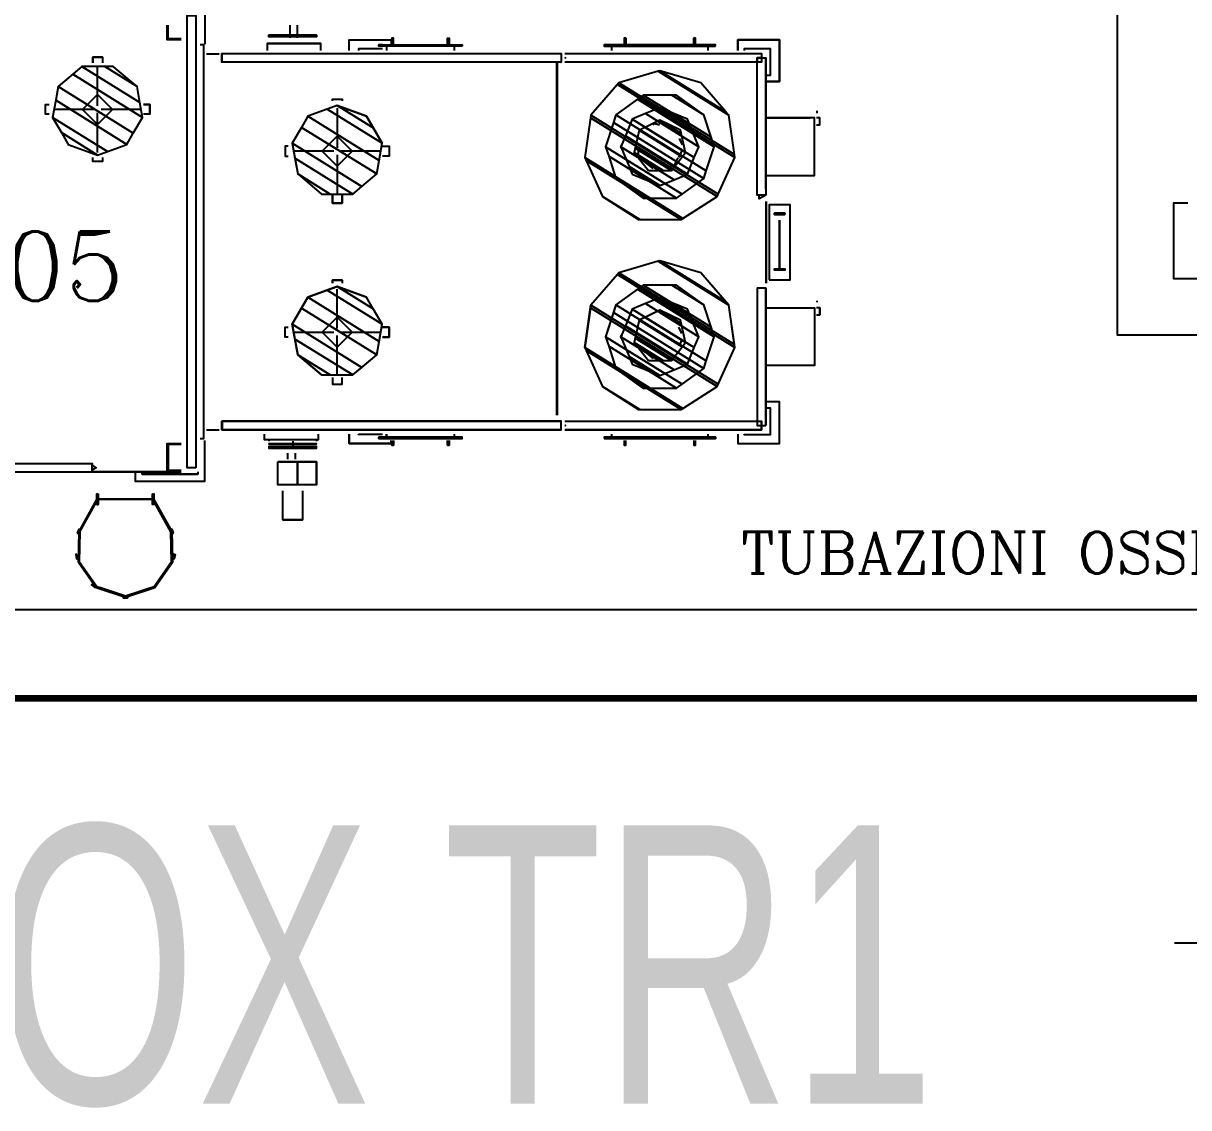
# Model space of a CAD drawing. Extents: x -57244 to 324435, y 15553 to 159369.
# Drawn here: x 67072 to 75445, y 29136 to 36926 of the extents above; entities that cross this region are included whole.
import ezdxf
from ezdxf.enums import TextEntityAlignment as Align

# ---------------------------------------------------------------- set-up
doc = ezdxf.new("R2010")
doc.units = 0
doc.header["$LTSCALE"] = 2000
doc.header["$MEASUREMENT"] = 0
doc.layers.add('AREE PDL', color=7, linetype='CONTINUOUS', lineweight=100)
doc.layers.add('BASE', color=253, linetype='CONTINUOUS')
doc.layers.add('SCRITTE', color=7, linetype='CONTINUOUS')
doc.styles.add('ROMANC', font='ROMANC', dxfattribs={"height": 0.2})
doc.styles.add('TXT', font='TXT', dxfattribs={"height": 0.2})

msp = doc.modelspace()

# ---------------------------------------------------------------- linework, layer by layer
at = {"layer": 'AREE PDL'}
msp.add_line((53071.9, 32078), (87052.9, 32078), dxfattribs=at)
at = {"layer": 'BASE', "linetype": 'Continuous'}
for p, q in [((68248, 33733.5), (68248, 36912.4)), ((68990.1, 36822), (68990.1, 36912.4)), ((68990.1, 36822), (68990.1, 36912.4)), ((69042.6, 36822), (69042.6, 36912.4)), ((68369.6, 33943.5), (68369.6, 36771.5)), ((68837, 36840.1), (68931.6, 36840.1)), ((69144.4, 36840.1), (69065.5, 36840.1)), ((71245.6, 36770.5), (71245.6, 36761.5)), ((71300.6, 36731.6), (71300.6, 36761.5)), ((71889.6, 36776.8), (71889.6, 36820.5)), ((68387.5, 36707.8), (68477.9, 36707.9)), ((68387.5, 36707.8), (68477.9, 36707.9)), ((68500.5, 36646.3), (68500.5, 36708.8)), ((70963.7, 36708.8), (72375.6, 36708.8)), ((72406.8, 35737.3), (72406.8, 36677.5)), ((67605.3, 36332.5), (67605.3, 36617)), ((70905.2, 36641.2), (70905.2, 34110.2)), ((70905.3, 34110.2), (70905.3, 36641.2)), ((70909.2, 34110.2), (70909.2, 36641.2)), ((71940.2, 36498.4), (71645.6, 36584.9)), ((71350.9, 36498.4), (71149.8, 36266.3)), ((67580.3, 36307.5), (67295.8, 36307.5)), ((67605.3, 35998), (67605.3, 36282.5)), ((67914.8, 36307.5), (67630.3, 36307.5)), ((69327.2, 36317), (69327.2, 36032.5)), ((72775.6, 36279.6), (72775.6, 36297.5)), ((72410, 36247.5), (72726.4, 36247.5)), ((72795.6, 36197.5), (72795.6, 36247.5)), ((71497, 36158.4), (71460.3, 35997.7)), ((71808.9, 36053.6), (71787.2, 36098.8)), ((68975.1, 36042.5), (68952.7, 36042.5)), ((69004.7, 36064.4), (69043.6, 35843.8)), ((69302.2, 36007.5), (69017.7, 36007.5)), ((69636.7, 36007.5), (69352.2, 36007.5)), ((71800.4, 36008.4), (71778.6, 35963.2)), ((69327.2, 35982.5), (69327.2, 35698)), ((71551.3, 35919.3), (71506.1, 35955.3)), ((71596.5, 35883.2), (71552.8, 35918.1)), ((71799.1, 35517), (72057.4, 35683.1)), ((72409.6, 35059.3), (72409.6, 35646.9)), ((72409.6, 35646.9), (72409.6, 35059.3)), ((75336.1, 35633.7), (75336.1, 35093.7)), ((72505.6, 35511.3), (72505.6, 35157.5)), ((72505.6, 35157.5), (72505.6, 35511.3)), ((72505.6, 35511.3), (72505.6, 35157.5)), ((72505.6, 35157.5), (72505.6, 35511.3)), ((72505.6, 35511.3), (72505.6, 35157.5)), ((72505.6, 35157.5), (72505.6, 35511.3)), ((72505.6, 35511.3), (72505.6, 35157.5)), ((72505.6, 35511.3), (72505.6, 35157.5)), ((69327.2, 34732.5), (69327.2, 35017)), ((72406.8, 35022.9), (72406.8, 34037.5)), ((72775.6, 34923.7), (72775.6, 34932.5)), ((71106.1, 34597.4), (71149.8, 34901.3)), ((72795.6, 34882.5), (72795.6, 34832.5)), ((71751.5, 34807.8), (71686.8, 34822.6)), ((69017.7, 34707.5), (69302.2, 34707.5)), ((69327.2, 34398), (69327.2, 34682.5)), ((69352.2, 34707.5), (69636.7, 34707.5)), ((71804.5, 34697.8), (71782.8, 34743)), ((71541.3, 34562.2), (71506.1, 34590.3)), ((71541.3, 34562.2), (71506.1, 34590.3)), ((71783, 34607.4), (71804.8, 34652.6)), ((71783, 34607.4), (71804.8, 34652.6)), ((69439.2, 34399.8), (69610.8, 34543.8)), ((71551.3, 34554.3), (71596.5, 34518.2)), ((71551.3, 34554.3), (71596.5, 34518.2)), ((71525, 34304), (71330, 34445.7)), ((71766.1, 34304), (71961.1, 34445.7)), ((71492, 34152), (71233.7, 34318.1)), ((68477.9, 34003.5), (68387.5, 34003.5)), ((68477.9, 34003.5), (68387.5, 34003.5)), ((68500.5, 34006.3), (68498.7, 34006.3)), ((70963.7, 34068.8), (72364.8, 34068.8)), ((68837, 33929.4), (68837, 33925)), ((69007.6, 33925), (69007.6, 33885)), ((69178.2, 33929.4), (69178.2, 33925)), ((72045.6, 33953.5), (72045.6, 33944.5)), ((72250.6, 33972.5), (72250.6, 33974.6)), ((68972.6, 33793.8), (68972.6, 33839)), ((69025.1, 33839), (69025.1, 33793.8)), ((69144.4, 33875), (69065.5, 33875)), ((69178.2, 33875), (69083.5, 33875)), ((67563.7, 33764.8), (67563.7, 33702.3)), ((68900.6, 33610), (68900.6, 33775)), ((68900.6, 33610), (68900.6, 33775)), ((69177.6, 33610), (69177.6, 33775)), ((67574, 33703.5), (68206.8, 33703.5)), ((68206.8, 33703.5), (67574, 33703.5)), ((67602.8, 33509.1), (67608.3, 33506)), ((68005.5, 33507.5), (67605.5, 33507.5)), ((68005.5, 33507.5), (67605.5, 33507.5)), ((68005.5, 33507.5), (67605.5, 33507.5)), ((68005.5, 33507.5), (67605.5, 33507.5)), ((68005.5, 33507.5), (67605.5, 33507.5)), ((68005.5, 33507.5), (67605.5, 33507.5)), ((68005.5, 33507.5), (67605.5, 33507.5)), ((67605.5, 33507.5), (68005.5, 33507.5)), ((68000.9, 33545), (68000.9, 33470)), ((68132.6, 33273.3), (68002.8, 33506)), ((68008.3, 33509.1), (68138, 33276.3)), ((68010.2, 33470), (68010.2, 33545)), ((68937.6, 33360), (68937.6, 33567.9)), ((68132.6, 33273.3), (68138, 33276.3)), ((68133, 33290.6), (68138.9, 33292.7)), ((68143.3, 33054.6), (68138.3, 33275.8)), ((68138.3, 33275.8), (68142.9, 33070.7)), ((68143.5, 33261.1), (68149.4, 33263.2)), ((67467.8, 33054.6), (67552.1, 32935.1)), ((68083.6, 32980.3), (68051.7, 32935.1)), ((68090.9, 32980.3), (68059, 32935.1)), ((67562.6, 32892.3), (67566.6, 32897.1)), ((67754.8, 32827.4), (67619.2, 32872.2)), ((67619.2, 32865.9), (67754.8, 32821.2)), ((67754.8, 32821.2), (67619.2, 32865.9)), ((67619.2, 32865.9), (67754.8, 32821.2)), ((67845.2, 32823.8), (67980.8, 32868.5)), ((67845.2, 32823.8), (67980.8, 32868.5)), ((67980.8, 32868.5), (67845.2, 32823.8)), ((67845.2, 32817.5), (67980.8, 32862.3)), ((67845.2, 32817.5), (67980.8, 32862.3)), ((67845.2, 32817.5), (67980.8, 32862.3)), ((89496.8, 32712.6), (65938.6, 32712.6)), ((75342.4, 30320.7), (84489.7, 30320.7))]:
    msp.add_line(p, q, dxfattribs=at)
for points in [[(74931.1, 38132.7), (74931.1, 34688.7), (83501.1, 34688.7), (83501.1, 49678.7), (83347.4, 49678.7)], [(74931.1, 38132.7), (74931.1, 34688.7), (83501.1, 34688.7), (83501.1, 49678.7), (83347.4, 49678.7)], [(68026, 37077.5), (68375.5, 37077.5), (68375.5, 36776.8)], [(68252, 36981.5), (68310.5, 36981.5), (68310.5, 33733.5)], [(68206.8, 36807.5), (68105.5, 36807.5), (68105.5, 36912.4)], [(68206.8, 36807.5), (68105.5, 36807.5), (68105.5, 36912.4)], [(68206.8, 36815.5), (68113.5, 36815.5), (68113.5, 36912.4)], [(68206.8, 36815.5), (68113.5, 36815.5), (68113.5, 36912.4)], [(68342.4, 33943.5), (68369.6, 33943.5), (68369.6, 36771.5), (68342.4, 36771.5)], [(69210.6, 36731.6), (69210.6, 36780.1), (69134.1, 36780.1), (68962.4, 36780.1), (68824.7, 36780.1), (68824.7, 36731.6)], [(68824.7, 36780.1), (68962.4, 36780.1), (69134.1, 36780.1), (69210.6, 36780.1)], [(69065.5, 36840.1), (69144.4, 36840.1), (69178.2, 36840.1), (69178.2, 36830.1), (69083.5, 36830.1), (68931.6, 36830.1), (68837, 36830.1)], [(68870.7, 36830.1), (68837, 36830.1), (68837, 36840.1), (68975.1, 36840.1)], [(68975.1, 36840.1), (68870.7, 36840.1), (68975.1, 36840.1)], [(69007.6, 36840.1), (68931.6, 36840.1), (69083.5, 36840.1), (69020.3, 36840.1)], [(69065.5, 36840.1), (69144.4, 36840.1), (69178.2, 36840.1), (69083.5, 36840.1)], [(69413.7, 36731.6), (69413.7, 36807.5), (69713.7, 36807.5), (69713.7, 36776.8)], [(69653, 36770.5), (69625.6, 36770.5), (69625.6, 36761.5)], [(70170.6, 36731.6), (70170.6, 36761.5), (69680.6, 36761.5), (69680.6, 36731.6)], [(70170.6, 36731.6), (70170.6, 36761.5), (69680.6, 36761.5), (69680.6, 36731.6)], [(69731.6, 36776.8), (69731.6, 36820.5), (69719.6, 36820.5), (69719.6, 36776.8)], [(69731.6, 36776.8), (69731.6, 36820.5), (69719.6, 36820.5), (69719.6, 36776.8)], [(70119.6, 36820.5), (70131.6, 36820.5), (70131.6, 36776.8)], [(70119.6, 36776.8), (70119.6, 36820.5), (70131.6, 36820.5), (70131.6, 36776.8)], [(70195.4, 36770.5), (70225.6, 36770.5), (70225.6, 36761.5)], [(71300.6, 36731.6), (71300.6, 36761.5), (71990.6, 36761.5), (71990.6, 36731.6)], [(71401.6, 36776.8), (71401.6, 36820.5), (71389.6, 36820.5), (71389.6, 36776.8)], [(71389.6, 36820.5), (71401.6, 36820.5), (71401.6, 36776.8)], [(71901.6, 36776.8), (71901.6, 36820.5), (71889.6, 36820.5), (71889.6, 36776.8)], [(72205.6, 36731.6), (72205.6, 36807.5), (72505.6, 36807.5), (72505.6, 36507.5), (72410, 36507.5)], [(72410, 36507.5), (72505.6, 36507.5), (72505.6, 36807.5), (72205.6, 36807.5), (72205.6, 36731.6)], [(67570.3, 36641.2), (67570.3, 36682), (67640.3, 36682), (67640.3, 36641.2)], [(67640.3, 36682), (67570.3, 36682), (67570.3, 36641.2)], [(70934.2, 36646.3), (70936, 36646.3), (68500.5, 36646.3), (68498.7, 36646.3), (68498.7, 36708.8), (68500.5, 36708.8), (70936, 36708.8), (70936, 36646.3)], [(69653, 36742.5), (69480.7, 36742.5), (69480.7, 36731.6)], [(69653, 36742.5), (69480.7, 36742.5), (69480.7, 36731.6)], [(70963.7, 36708.8), (72375.6, 36708.8), (72375.6, 36646.3), (70963.7, 36646.3)], [(70963.7, 36679.1), (70966.3, 36677.5), (70963.7, 36676)], [(72410, 36552.5), (72440.6, 36552.5), (72440.6, 36742.5), (72250.6, 36742.5), (72250.6, 36731.6)], [(72440.6, 36552.5), (72440.6, 36742.5), (72250.6, 36742.5), (72250.6, 36731.6)], [(72344.3, 36671.9), (72344.3, 36677.5), (72375.6, 36677.5)], [(72375.6, 36677.5), (72344.3, 36677.5), (72344.3, 36646.3)], [(67888.9, 36471.3), (67717.3, 36615.3), (67493.3, 36615.3), (67321.6, 36471.3)], [(67257.6, 36272.5), (67230.8, 36272.5), (67230.8, 36342.5), (67257.6, 36342.5)], [(67935.6, 36342.5), (67979.8, 36342.5), (67979.8, 36272.6), (67935.6, 36272.5)], [(67979.8, 36272.6), (67979.8, 36342.5), (67935.6, 36342.5)], [(69292.2, 36370), (69292.2, 36382), (69362.2, 36382), (69362.2, 36370)], [(69292.2, 36370), (69292.2, 36382), (69362.2, 36382), (69362.2, 36370)], [(71766.1, 36410.9), (71525, 36410.9), (71330, 36269.2)], [(69327.2, 36335), (69537.7, 36258.4), (69649.7, 36064.4)], [(71641.7, 36197.9), (71607.7, 36205.7), (71596.5, 36196.7)], [(71596.5, 36196.7), (71607.7, 36205.7), (71641.7, 36197.9)], [(72410, 35832.5), (72755.6, 35832.5), (72755.6, 36247.5), (72410, 36247.5)], [(72410, 35832.5), (72755.6, 35832.5), (72755.6, 36189.2)], [(72771.5, 36197.5), (72795.6, 36197.5), (72795.6, 36247.5), (72771.5, 36247.5)], [(71563.1, 35868.8), (71728, 35868.8), (71830.8, 35997.7), (71794.1, 36158.4)], [(68975.1, 36042.5), (68952.7, 36042.5), (68952.7, 35972.5), (68975.1, 35972.5)], [(69653, 36042.5), (69701.7, 36042.5), (69701.7, 35972.6), (69653, 35972.5)], [(71370.5, 36028.1), (71365.6, 36040), (71370.5, 36051.8)], [(71496.1, 35963.2), (71492.4, 35966.2), (71492.4, 36008.4)], [(67640.3, 35963.2), (67640.3, 35933), (67570.3, 35933), (67570.3, 35963.2)], [(71106.1, 35962.4), (71233.7, 35683.1), (71492, 35517)], [(71686.8, 35892.3), (71751.5, 35907.1), (71777.2, 35960.4)], [(69362.2, 35692.1), (69362.2, 35633), (69292.2, 35633), (69292.2, 35692.1)], [(69292.2, 35692.1), (69292.2, 35633), (69362.2, 35633), (69362.2, 35692.1)], [(72406.6, 35692.1), (72359.9, 35665.1), (72359.9, 35692.1)], [(75438.1, 35633.7), (75336.1, 35633.7), (75336.1, 35093.7), (75876.1, 35093.7), (75876.1, 35194.9)], [(72468.1, 35552.9), (72468.1, 35562.2), (72543.1, 35562.2), (72543.1, 35552.9)], [(72057.4, 34318.1), (72185, 34597.4), (72141.3, 34901.3), (71940.2, 35133.4), (71645.6, 35219.9)], [(69215.2, 34399.8), (69043.6, 34543.8), (69004.7, 34764.4), (69116.7, 34958.4), (69327.2, 35035), (69537.7, 34958.4)], [(69292.2, 35059.3), (69292.2, 35082), (69362.2, 35082), (69362.2, 35059.3)], [(69362.2, 35082), (69292.2, 35082), (69292.2, 35059.3)], [(71766.1, 35045.9), (71525, 35045.9), (71330, 34904.2), (71255.6, 34675)], [(71645.6, 34864.9), (71497, 34793.4), (71460.3, 34632.7)], [(72410, 34882.5), (72755.6, 34882.5), (72755.6, 34467.5), (72410, 34467.5)], [(72771.5, 34832.5), (72795.6, 34832.5), (72795.6, 34882.5), (72771.5, 34882.5)], [(71563.1, 34503.8), (71728, 34503.8), (71830.8, 34632.7), (71794.1, 34793.4)], [(71686.8, 34822.6), (71751.5, 34807.8), (71761, 34788.2)], [(68975.1, 34672.5), (68952.7, 34672.5), (68952.7, 34742.5), (68975.1, 34742.5)], [(69653, 34672.5), (69701.7, 34672.6), (69701.7, 34742.5), (69653, 34742.5)], [(69653, 34742.5), (69701.7, 34742.5), (69701.7, 34672.6), (69653, 34672.5)], [(71370.5, 34663.1), (71365.6, 34675), (71370.5, 34686.8)], [(69292.2, 34381.4), (69292.2, 34333), (69362.2, 34333), (69362.2, 34381.4)], [(72205.6, 33974.6), (72205.6, 33907.5), (72505.6, 33907.5), (72505.6, 34207.5), (72410, 34207.5)], [(72250.6, 33974.6), (72250.6, 33972.5), (72440.6, 33972.5), (72440.6, 34162.5), (72410, 34162.5)], [(68498.7, 34068.8), (70934.2, 34068.8), (70936, 34068.8)], [(70934.2, 34006.3), (68498.7, 34006.3), (68498.7, 34068.8), (68500.5, 34068.8), (68500.5, 34006.3), (70936, 34006.3), (70936, 34068.8), (68500.5, 34068.8)], [(70963.7, 34068.8), (72375.6, 34068.8), (72375.6, 34006.3), (70963.7, 34006.3)], [(70963.7, 34006.3), (72375.6, 34006.3), (72375.6, 34065)], [(70963.7, 34039.1), (70966.3, 34037.5), (70963.7, 34036)], [(72344.3, 34068.8), (72375.6, 34068.8), (72375.6, 34037.5)], [(67875.5, 33703.5), (67875.5, 33637.5), (68375.5, 33637.5), (68375.5, 33929.4)], [(67875.5, 33703.5), (67875.5, 33637.5), (68375.5, 33637.5), (68375.5, 33929.4)], [(69190.5, 33974.6), (69190.5, 33935), (69052.7, 33935), (68881, 33935), (68804.6, 33935), (68804.6, 33974.6)], [(69190.5, 33935), (69052.7, 33935), (68881, 33935), (68804.6, 33935)], [(69713.7, 33929.4), (69713.7, 33907.5), (69413.7, 33907.5), (69413.7, 33974.6)], [(69413.7, 33974.6), (69413.7, 33907.5), (69713.7, 33907.5), (69713.7, 33929.4)], [(69653, 33972.5), (69480.7, 33972.5), (69480.7, 33974.6)], [(69653, 33972.5), (69480.7, 33972.5), (69480.7, 33974.6)], [(69653, 33944.5), (69625.6, 33944.5), (69625.6, 33953.5)], [(70170.6, 33953.5), (69680.6, 33953.5), (69680.6, 33974.6)], [(69680.6, 33974.6), (69680.6, 33953.5), (70170.6, 33953.5), (70170.6, 33974.6)], [(69731.6, 33929.4), (69731.6, 33894.5), (69719.6, 33894.5), (69719.6, 33929.4)], [(69719.6, 33929.4), (69719.6, 33894.5), (69731.6, 33894.5), (69731.6, 33929.4)], [(70119.6, 33929.4), (70119.6, 33894.5), (70131.6, 33894.5), (70131.6, 33929.4)], [(70131.6, 33929.4), (70131.6, 33894.5), (70119.6, 33894.5), (70119.6, 33929.4)], [(70195.4, 33944.5), (70225.6, 33944.5), (70225.6, 33953.5)], [(71990.6, 33974.6), (71990.6, 33953.5), (71300.6, 33953.5), (71300.6, 33974.6)], [(71990.6, 33974.6), (71990.6, 33953.5), (71300.6, 33953.5), (71300.6, 33974.6)], [(71389.6, 33929.4), (71389.6, 33894.5), (71401.6, 33894.5), (71401.6, 33929.4)], [(71889.6, 33929.4), (71889.6, 33894.5), (71901.6, 33894.5), (71901.6, 33929.4)], [(71889.6, 33929.4), (71889.6, 33894.5), (71901.6, 33894.5), (71901.6, 33929.4)], [(68206.8, 33707.5), (68105.5, 33707.5), (68105.5, 33907.5), (68206.8, 33907.5)], [(68206.8, 33707.5), (68105.5, 33707.5), (68105.5, 33907.5), (68206.8, 33907.5)], [(68206.8, 33899.5), (68113.5, 33899.5), (68113.5, 33715.5), (68206.8, 33715.5)], [(68206.8, 33899.5), (68113.5, 33899.5), (68113.5, 33715.5), (68206.8, 33715.5)], [(69007.6, 33905), (69144.4, 33905), (69178.2, 33905), (69083.5, 33905), (68931.6, 33905), (68837, 33905), (68870.7, 33905), (69007.6, 33905)], [(69065.5, 33875), (69144.4, 33875), (69178.2, 33875), (69178.2, 33885), (69083.5, 33885), (68931.6, 33885), (68837, 33885), (68837, 33875), (68870.7, 33875), (68929.9, 33875)], [(68929.9, 33875), (68870.7, 33875), (68837, 33875), (68931.6, 33875)], [(69007.6, 33875), (68931.6, 33875), (69083.5, 33875), (69020.3, 33875)], [(64681.5, 33764.8), (67563.7, 33764.8), (67565.5, 33764.8), (67565.5, 33702.3), (67563.7, 33702.3), (64680.4, 33702.3), (64680.4, 33748.7)], [(67574, 33746.1), (67595.8, 33733.5), (67574, 33721)], [(69177.6, 33775), (69042.6, 33775), (68900.6, 33775)], [(68325.5, 33703.5), (68325.5, 33687.5), (67925.5, 33687.5), (67925.5, 33703.5)], [(67925.5, 33703.5), (67925.5, 33687.5), (68325.5, 33687.5)], [(67478.5, 33273.3), (67473, 33276.3), (67602.8, 33509.1)], [(67600.9, 33545), (67600.9, 33470), (67610.2, 33470), (67610.2, 33545)], [(68043.9, 33432.3), (68002.8, 33506), (68008.3, 33509.1), (68051.1, 33432.3)], [(69077.6, 33567.9), (69077.6, 33360), (69007.6, 33360), (68937.6, 33360), (69007.6, 33360), (69077.6, 33360)], [(68101.5, 33341.9), (68138, 33276.3), (68132.6, 33273.3), (68094.3, 33341.9)], [(67461.7, 33263.2), (67467.6, 33261.1), (67478.1, 33290.6)], [(67478.7, 33273.7), (67473.8, 33056.4), (67599.1, 32878.8), (67805.5, 32810.7), (68012, 32878.8), (68137.3, 33056.4), (68012, 32878.8), (67805.5, 32810.7), (67599.1, 32878.8), (67473.8, 33056.4), (67478.7, 33273.7), (67472.8, 33275.8), (67467.8, 33054.6), (67595.4, 32873.8), (67805.5, 32804.5), (68015.7, 32873.8), (68143.3, 33054.6), (68015.7, 32873.8), (67805.5, 32804.5), (67595.4, 32873.8), (67467.8, 33054.6), (67472.8, 33275.8)], [(67478.7, 33273.7), (67472.8, 33275.8), (67467.8, 33054.6), (67552.1, 32935.1)], [(67552.1, 32935.1), (67467.8, 33054.6), (67472.8, 33275.8), (67467.8, 33054.6), (67552.1, 32935.1)], [(67559.4, 32935.1), (67473.8, 33056.4), (67478.7, 33273.7), (67472.8, 33275.8), (67467.8, 33054.6), (67552.1, 32935.1)], [(67472.8, 33275.8), (67478.7, 33273.7), (67473.8, 33056.4), (67559.4, 32935.1)], [(67559.4, 32935.1), (67473.8, 33056.4), (67478.7, 33273.7), (67473.8, 33056.4)], [(67478.7, 33273.7), (67473.8, 33056.4), (67559.4, 32935.1)], [(68138.3, 33275.8), (68132.4, 33273.7), (68137.3, 33056.4), (68132.4, 33273.7)], [(68142.9, 33070.7), (68138.3, 33275.8), (68132.4, 33273.7)], [(68137, 33070.7), (68132.4, 33273.7), (68138.3, 33275.8), (68142.9, 33070.7)], [(68137, 33070.7), (68132.4, 33273.7), (68137, 33070.7)], [(68150.6, 33080.9), (68156.7, 33079.8), (68162.2, 33110.6)], [(68137.3, 33056.4), (68012, 32878.8), (67845.2, 32823.8), (68012, 32878.8)], [(68015.7, 32873.8), (68143.3, 33054.6), (68015.7, 32873.8), (67845.2, 32817.5)], [(67789.9, 32804.4), (67821.2, 32804.4), (67821.2, 32798.2), (67789.9, 32798.2)]]:
    msp.add_lwpolyline(points, dxfattribs=at)
for points in [[(68310.5, 33733.5), (68248, 33733.5), (68248, 36981.5), (68310.5, 36981.5)], [(68931.6, 36840.1), (68837, 36840.1)], [(68870.7, 36840.1), (68837, 36840.1)], [(68931.6, 36840.1), (69083.5, 36840.1)], [(69178.2, 36840.1), (69083.5, 36840.1)], [(70225.6, 36761.5), (69625.6, 36761.5), (69625.6, 36770.5), (70225.6, 36770.5)], [(72045.6, 36761.5), (72045.6, 36770.5), (71245.6, 36770.5), (71245.6, 36761.5)], [(72406.8, 35692.2), (72344.3, 35692.2), (72344.3, 36677.5), (72406.8, 36677.5)], [(67605.3, 36415.2), (67712.9, 36307.5), (67605.3, 36199.9), (67497.6, 36307.6)], [(67605.3, 36415.2), (67712.9, 36307.5), (67605.3, 36199.9), (67497.6, 36307.6)], [(69434.8, 36007.5), (69327.2, 36115.2), (69219.5, 36007.5), (69327.2, 35899.9)], [(69327.2, 35899.9), (69434.8, 36007.5), (69327.2, 36115.2), (69219.5, 36007.5)], [(72430.6, 35082.2), (72580.6, 35082.2), (72580.6, 35622.2), (72430.6, 35622.2)], [(72543.1, 35552.9), (72543.1, 35562.2), (72468.1, 35562.2), (72468.1, 35552.9)], [(72543.1, 35162.2), (72543.1, 35152.9), (72468.1, 35152.9), (72468.1, 35162.2)], [(72468.1, 35152.9), (72468.1, 35162.2), (72543.1, 35162.2), (72543.1, 35152.9)], [(72406.8, 34037.5), (72406.8, 35022.9), (72344.3, 35022.9), (72344.3, 34037.5)], [(69327.2, 34815.2), (69434.8, 34707.5), (69327.2, 34599.9), (69219.5, 34707.5)], [(69327.2, 34599.9), (69434.8, 34707.5), (69327.2, 34815.2), (69219.5, 34707.5)], [(69625.6, 33944.5), (70225.6, 33944.5), (70225.6, 33953.5), (69625.6, 33953.5)], [(71245.6, 33944.5), (72045.6, 33944.5), (72045.6, 33953.5), (71245.6, 33953.5)], [(68900.6, 33775), (69042.6, 33775), (69042.6, 33610), (68900.6, 33610)], [(69042.6, 33775), (69177.6, 33775), (69177.6, 33610), (69042.6, 33610)], [(67602.8, 33509.1), (67473, 33276.3), (67478.5, 33273.3), (67608.3, 33506)], [(67602.8, 33509.1), (67473, 33276.3), (67478.5, 33273.2), (67608.3, 33506)], [(67610.2, 33545), (67610.2, 33470), (67600.9, 33470), (67600.9, 33545)], [(68000.9, 33545), (68010.2, 33545), (68010.2, 33470), (68000.9, 33470)], [(68002.8, 33506), (68132.6, 33273.3), (68138, 33276.3), (68008.3, 33509.1)], [(67478.1, 33290.6), (67467.6, 33261.1), (67461.7, 33263.2), (67472.2, 33292.7)], [(68143.5, 33261.1), (68133, 33290.6), (68138.9, 33292.7), (68149.4, 33263.2)], [(68143.3, 33054.6), (68138.3, 33275.8)], [(67455.1, 33111.6), (67448.9, 33110.6), (67454.4, 33079.8), (67460.5, 33080.9)], [(67460.5, 33080.9), (67455.1, 33111.6), (67448.9, 33110.6), (67454.4, 33079.8)], [(68156.7, 33079.8), (68150.6, 33080.9), (68156, 33111.6), (68162.2, 33110.6)], [(68051.7, 32935.1), (68083.6, 32980.3)], [(68059, 32935.1), (68090.9, 32980.3)], [(67590.5, 32877), (67566.6, 32897.1), (67562.6, 32892.3), (67586.5, 32872.2)], [(67754.8, 32827.4), (67619.2, 32872.2)], [(67754.8, 32827.4), (67619.2, 32872.2)], [(67821.2, 32804.4), (67789.9, 32804.4), (67789.9, 32798.2), (67821.2, 32798.2)]]:
    msp.add_lwpolyline(points, close=True, dxfattribs=at)

# ---------------------------------------------------------------- texts
at = {"layer": 'BASE', "linetype": 'Continuous', "style": 'ROMANC'}
for s, height, p in [('B105', 500, (66043.1, 34931.7)), ('TUBAZIONI OSSIGENO LIQUIDO IN CUNICOLO', 300, (72227, 32973.8))]:
    msp.add_text(s, height=height, dxfattribs=at).set_placement(p)
at = {"layer": 'SCRITTE', "color": 7, "linetype": 'Continuous', "style": 'TXT', "width": 0.7}
msp.add_text('COLD BOX TR1', height=2000, dxfattribs=at).set_placement((66758.7, 29164.1), align=Align.CENTER)

# ---------------------------------------------------------------- meshes
at = {"layer": 'BASE', "linetype": 'Continuous'}
mesh = msp.add_polyface(dxfattribs=at)
corners = [(67394.8, 36056.7), (67605.3, 35980), (67346.3, 36140.6), (67677.1, 36006.2), (67282.7, 36250.7), (67815.8, 36056.7), (67304.4, 36373.7), (67861.8, 36136.4), (67321.6, 36471.3), (67927.8, 36250.7), (67428, 36560.5), (67909, 36357.5), (67493.3, 36615.3), (67888.9, 36471.3), (67656.6, 36615.3), (67888.9, 36471.3), (67717.3, 36615.3)]
mesh.append_faces([[corners[k] for k in face] for face in [(0, 0, 1, 2), (2, 1, 3, 4), (4, 3, 5, 6), (6, 5, 7, 8), (8, 7, 9, 10), (10, 9, 11, 12), (12, 11, 13, 14), (14, 15, 16, 16)]], dxfattribs={"vtx0": -1, "vtx2": -1})
mesh = msp.add_polyface(dxfattribs=at)
corners = [(71492, 35517), (71233.7, 35683.1), (71501.5, 35517), (71799.1, 35517), (71116.1, 35940.5), (71799.1, 35517), (71811.5, 35525), (71106.1, 35962.4), (72057.4, 35683.1), (71147.1, 36247.5), (72064.7, 35699.1), (71149.8, 36266.3), (72185, 35962.4), (71340.3, 36486.1), (72182, 35983.1), (71350.9, 36498.4), (72141.3, 36266.3), (71633.3, 36581.3), (72120.3, 36290.6), (71645.6, 36584.9), (71940.2, 36498.4)]
mesh.append_faces([[corners[k] for k in face] for face in [(0, 0, 2, 1), (1, 2, 5, 4), (4, 3, 6, 7), (7, 6, 8, 9), (9, 8, 10, 11), (11, 10, 12, 13), (13, 12, 14, 15), (15, 14, 16, 17), (17, 16, 18, 19), (19, 18, 20, 20)]], dxfattribs={"vtx0": -1, "vtx2": -1})
mesh = msp.add_polyface(dxfattribs=at)
corners = [(71525, 35669), (71558.6, 35669), (71330, 35810.7), (71766.1, 35669), (71277.7, 35971.8), (71806.5, 35698.4), (71255.6, 36040), (71961.1, 35810.7), (71311.9, 36213.2), (71979.2, 35866.7), (71330, 36269.2), (72035.6, 36040), (71484.7, 36381.5), (72013.4, 36108.1), (71525, 36410.9), (71961.1, 36269.2), (71732.6, 36410.9), (71766.1, 36410.9), (71766.1, 36410.9)]
mesh.append_faces([[corners[k] for k in face] for face in [(0, 0, 1, 2), (2, 1, 3, 4), (4, 3, 5, 6), (6, 5, 7, 8), (8, 7, 9, 10), (10, 9, 11, 12), (12, 11, 13, 14), (14, 13, 15, 16), (16, 15, 18, 17)]], dxfattribs={"vtx0": -1, "vtx2": -1})
mesh = msp.add_polyface(dxfattribs=at)
corners = [(69215.2, 35699.8), (69043.6, 35843.8), (69275.8, 35699.8), (69043.6, 35843.8), (69439.2, 35699.8), (69023.5, 35957.5), (69504.4, 35754.5), (69004.7, 36064.4), (69610.8, 35843.8), (69070.6, 36178.7), (69628, 35941.4), (69116.7, 36258.4), (69649.7, 36064.4), (69255.4, 36308.9), (69586.2, 36174.5), (69327.2, 36335), (69537.7, 36258.4)]
mesh.append_faces([[corners[k] for k in face] for face in [(0, 0, 2, 1), (3, 2, 4, 5), (5, 4, 6, 7), (7, 6, 8, 9), (9, 8, 10, 11), (11, 10, 12, 13), (13, 12, 14, 15), (15, 14, 16, 16)]], dxfattribs={"vtx0": -1, "vtx2": -1})
mesh = msp.add_polyface(dxfattribs=at)
corners = [(71447.6, 35842), (71424.9, 35896.8), (71645.6, 35760), (71365.6, 36040), (71748.4, 35802.6), (71398, 36118.2), (71843.5, 35842), (71447.6, 36237.9), (71893.1, 35961.7), (71447.6, 36237.9), (71925.6, 36040), (71542.7, 36277.3), (71866.2, 36183.1), (71645.6, 36320), (71843.5, 36237.9)]
mesh.append_faces([[corners[k] for k in face] for face in [(0, 0, 2, 1), (1, 2, 4, 3), (3, 4, 6, 5), (5, 6, 8, 7), (9, 8, 10, 11), (11, 10, 12, 13), (13, 12, 14, 14)]], dxfattribs={"vtx0": -1, "vtx2": -1})
mesh = msp.add_polyface(dxfattribs=at)
corners = [(71563.1, 35868.8), (71460.3, 35997.7), (71668.3, 35868.8), (71728, 35868.8), (71467.7, 36030.1), (71728, 35868.8), (71806.1, 35966.8), (71497, 36158.4), (71830.8, 35997.7), (71539, 36178.6), (71799.6, 36134.4), (71645.6, 36229.9), (71794.1, 36158.4)]
mesh.append_faces([[corners[k] for k in face] for face in [(0, 0, 2, 1), (1, 2, 5, 4), (4, 3, 6, 7), (7, 6, 8, 9), (9, 8, 10, 11), (11, 10, 12, 12)]], dxfattribs={"vtx0": -1, "vtx2": -1})
mesh = msp.add_polyface(dxfattribs=at)
corners = [(71492, 34152), (71233.7, 34318.1), (71501.5, 34152), (71116.1, 34575.5), (71799.1, 34152), (71106.1, 34597.4), (71811.5, 34160), (71147.1, 34882.5), (72057.4, 34318.1), (71149.8, 34901.3), (72064.7, 34334.1), (71340.3, 35121.1), (72185, 34597.4), (71350.9, 35133.4), (72182, 34618.1), (72141.3, 34901.3), (71633.3, 35216.3), (72141.3, 34901.3), (72120.3, 34925.6), (71645.6, 35219.9), (71940.2, 35133.4)]
mesh.append_faces([[corners[k] for k in face] for face in [(0, 0, 2, 1), (1, 2, 4, 3), (3, 4, 6, 5), (5, 6, 8, 7), (7, 8, 10, 9), (9, 10, 12, 11), (11, 12, 14, 13), (13, 14, 17, 16), (16, 15, 18, 19), (19, 18, 20, 20)]], dxfattribs={"vtx0": -1, "vtx2": -1})
mesh = msp.add_polyface(dxfattribs=at)
corners = [(69215.2, 34399.8), (69043.6, 34543.8), (69275.8, 34399.8), (69439.2, 34399.8), (69023.5, 34657.5), (69439.2, 34399.8), (69504.4, 34454.5), (69004.7, 34764.4), (69610.8, 34543.8), (69070.6, 34878.7), (69628, 34641.4), (69116.7, 34958.4), (69649.7, 34764.4), (69255.4, 35008.9), (69586.2, 34874.5), (69327.2, 35035), (69537.7, 34958.4)]
mesh.append_faces([[corners[k] for k in face] for face in [(0, 0, 2, 1), (1, 2, 5, 4), (4, 3, 6, 7), (7, 6, 8, 9), (9, 8, 10, 11), (11, 10, 12, 13), (13, 12, 14, 15), (15, 14, 16, 16)]], dxfattribs={"vtx0": -1, "vtx2": -1})
mesh = msp.add_polyface(dxfattribs=at)
corners = [(71525, 34304), (71330, 34445.7), (71558.6, 34304), (71330, 34445.7), (71766.1, 34304), (71277.7, 34606.8), (71806.5, 34333.4), (71255.6, 34675), (71961.1, 34445.7), (71311.9, 34848.2), (71979.2, 34501.7), (71330, 34904.2), (72035.6, 34675), (71484.7, 35016.5), (72013.4, 34743.1), (71525, 35045.9), (71961.1, 34904.2), (71732.6, 35045.9), (71766.1, 35045.9)]
mesh.append_faces([[corners[k] for k in face] for face in [(0, 0, 2, 1), (3, 2, 4, 5), (5, 4, 6, 7), (7, 6, 8, 9), (9, 8, 10, 11), (11, 10, 12, 13), (13, 12, 14, 15), (15, 14, 16, 17), (17, 16, 18, 18)]], dxfattribs={"vtx0": -1, "vtx2": -1})
mesh = msp.add_polyface(dxfattribs=at)
corners = [(71447.6, 34477), (71447.6, 34477), (71424.9, 34531.8), (71645.6, 34395), (71365.6, 34675), (71748.4, 34437.6), (71398, 34753.2), (71843.5, 34477), (71447.6, 34872.9), (71893.1, 34596.7), (71542.7, 34912.3), (71925.6, 34675), (71645.6, 34955), (71866.2, 34818.1), (71843.5, 34872.9)]
mesh.append_faces([[corners[k] for k in face] for face in [(0, 1, 3, 2), (2, 3, 5, 4), (4, 5, 7, 6), (6, 7, 9, 8), (8, 9, 11, 10), (10, 11, 13, 12), (12, 13, 14, 14)]], dxfattribs={"vtx0": -1, "vtx2": -1})
mesh = msp.add_polyface(dxfattribs=at)
corners = [(71563.1, 34503.8), (71563.1, 34503.8), (71668.3, 34503.8), (71460.3, 34632.7), (71728, 34503.8), (71467.7, 34665.1), (71806.1, 34601.8), (71497, 34793.4), (71830.8, 34632.7), (71539, 34813.6), (71799.6, 34769.4), (71645.6, 34864.9), (71794.1, 34793.4)]
mesh.append_faces([[corners[k] for k in face] for face in [(0, 1, 2, 3), (3, 2, 4, 5), (5, 4, 6, 7), (7, 6, 8, 9), (9, 8, 10, 11), (11, 10, 12, 12)]], dxfattribs={"vtx0": -1, "vtx2": -1})
mesh = msp.add_polyface(dxfattribs=at)
corners = [(68837, 33875), (68931.6, 33875), (68931.6, 33875), (69083.5, 33875), (69083.5, 33875), (69083.5, 33875), (69178.2, 33875)]
mesh.append_faces([[corners[k] for k in face] for face in [(0, 0, 2, 1), (1, 2, 4, 3), (4, 5, 6, 6)]], dxfattribs={"vtx0": -1, "vtx2": -1})

doc.saveas('drawing.dxf')
